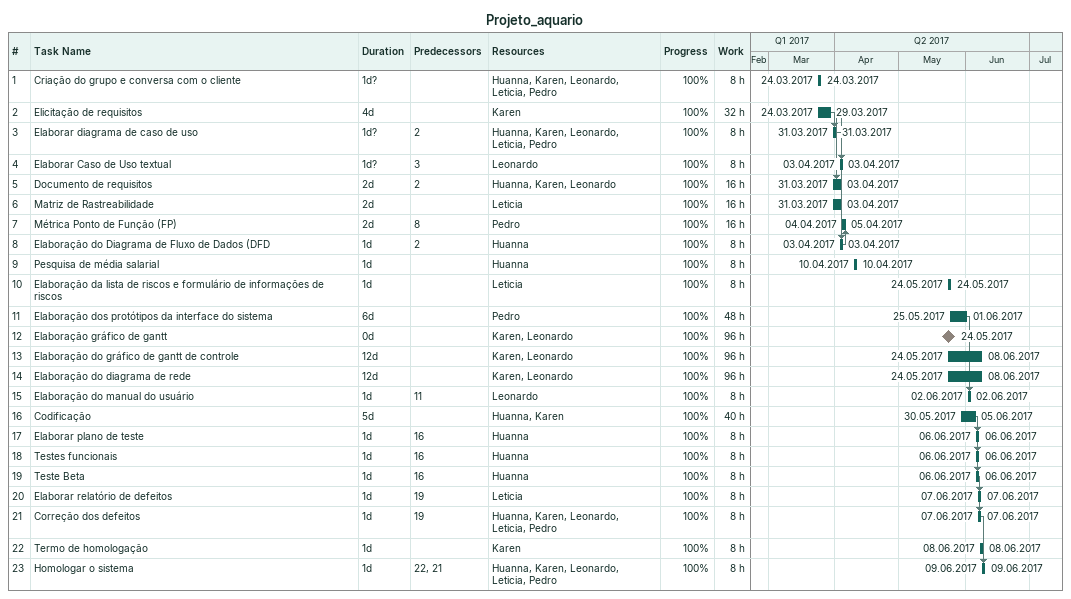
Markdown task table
Projeto_aquario

| ID | Task | Duration | Start | Finish | Predecessors | Resources | % complete | Work (h) |
|---|---|---|---|---|---|---|---|---|
| 1 | Criação do grupo e conversa com o cliente | 1d? | 2017-03-24 | 2017-03-24 |  | Huanna, Karen, Leonardo, Leticia, Pedro | 100 | 8 |
| 2 | Elicitação de requisitos | 4d | 2017-03-24 | 2017-03-29 |  | Karen | 100 | 32 |
| 3 | Elaborar diagrama de caso de uso | 1d? | 2017-03-31 | 2017-03-31 | 2 | Huanna, Karen, Leonardo, Leticia, Pedro | 100 | 8 |
| 4 | Elaborar Caso de Uso textual | 1d? | 2017-04-03 | 2017-04-03 | 3 | Leonardo | 100 | 8 |
| 5 | Documento de requisitos | 2d | 2017-03-31 | 2017-04-03 | 2 | Huanna, Karen, Leonardo | 100 | 16 |
| 6 | Matriz de Rastreabilidade | 2d | 2017-03-31 | 2017-04-03 |  | Leticia | 100 | 16 |
| 7 | Métrica Ponto de Função (FP) | 2d | 2017-04-04 | 2017-04-05 | 8 | Pedro | 100 | 16 |
| 8 | Elaboração do Diagrama de Fluxo de Dados (DFD | 1d | 2017-04-03 | 2017-04-03 | 2 | Huanna | 100 | 8 |
| 9 | Pesquisa de média salarial | 1d | 2017-04-10 | 2017-04-10 |  | Huanna | 100 | 8 |
| 10 | Elaboração da lista de riscos e formulário de informações de riscos | 1d | 2017-05-24 | 2017-05-24 |  | Leticia | 100 | 8 |
| 11 | Elaboração dos protótipos da interface do sistema | 6d | 2017-05-25 | 2017-06-01 |  | Pedro | 100 | 48 |
| 12 | Elaboração gráfico de gantt | 0d | 2017-05-24 | 2017-05-24 |  | Karen, Leonardo | 100 | 96 |
| 13 | Elaboração do gráfico de gantt de controle | 12d | 2017-05-24 | 2017-06-08 |  | Karen, Leonardo | 100 | 96 |
| 14 | Elaboração do diagrama de rede | 12d | 2017-05-24 | 2017-06-08 |  | Karen, Leonardo | 100 | 96 |
| 15 | Elaboração do manual do usuário | 1d | 2017-06-02 | 2017-06-02 | 11 | Leonardo | 100 | 8 |
| 16 | Codificação | 5d | 2017-05-30 | 2017-06-05 |  | Huanna, Karen | 100 | 40 |
| 17 | Elaborar plano de teste | 1d | 2017-06-06 | 2017-06-06 | 16 | Huanna | 100 | 8 |
| 18 | Testes funcionais | 1d | 2017-06-06 | 2017-06-06 | 16 | Huanna | 100 | 8 |
| 19 | Teste Beta | 1d | 2017-06-06 | 2017-06-06 | 16 | Huanna | 100 | 8 |
| 20 | Elaborar relatório de defeitos | 1d | 2017-06-07 | 2017-06-07 | 19 | Leticia | 100 | 8 |
| 21 | Correção dos defeitos | 1d | 2017-06-07 | 2017-06-07 | 19 | Huanna, Karen, Leonardo, Leticia, Pedro | 100 | 8 |
| 22 | Termo de homologação | 1d | 2017-06-08 | 2017-06-08 |  | Karen | 100 | 8 |
| 23 | Homologar o sistema | 1d | 2017-06-09 | 2017-06-09 | 22, 21 | Huanna, Karen, Leonardo, Leticia, Pedro | 100 | 8 |
